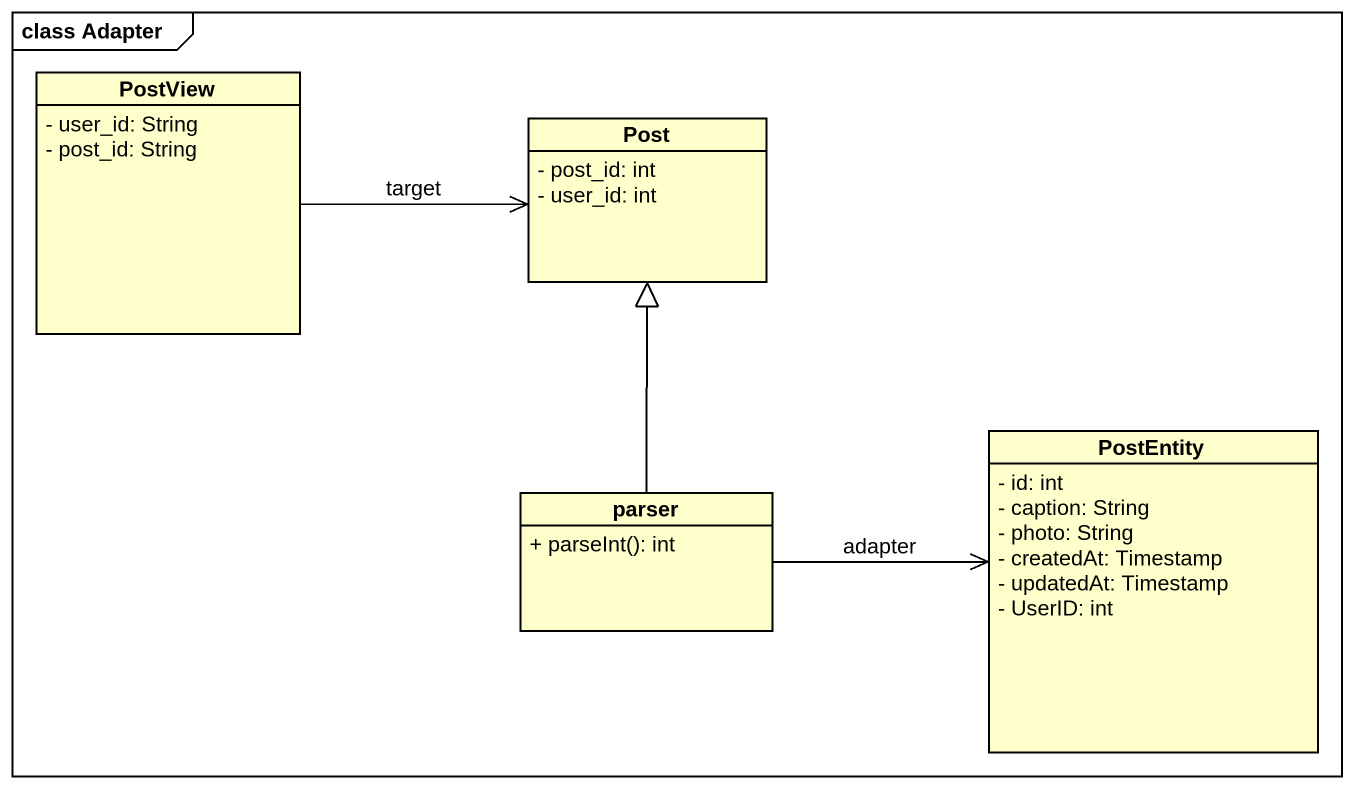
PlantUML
@startuml
mainframe class Adapter
hide circle
hide empty members
skinparam classAttributeIconSize 0
class PostView {
  - user_id: String
  - post_id: String
}
class Post {
  - post_id: int
  - user_id: int
}
class PostEntity {
  - id: int
  - caption: String
  - photo: String
  - createdAt: Timestamp
  - updatedAt: Timestamp
  - UserID: int
}
class parser {
  + parseInt(): int
}
PostView -right-> Post : target
parser -up-|> Post
parser -right-> PostEntity : adapter
@enduml
